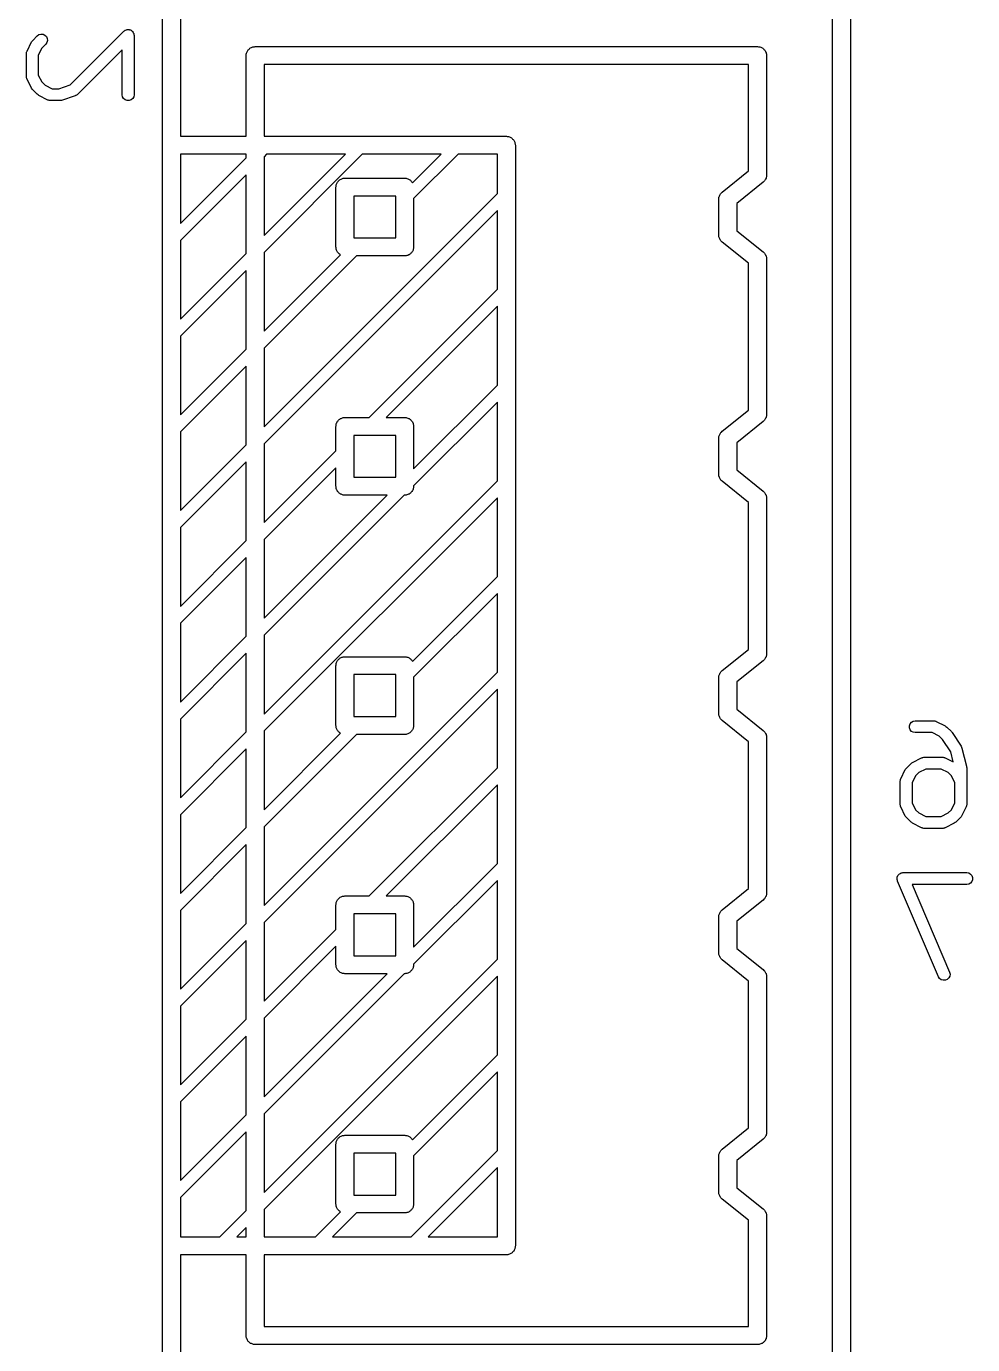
# Model space of a CAD drawing. Extents: x 100.3 to 129.7, y -169.9 to -105.7.
# Drawn here: x 101.88 to 109.78, y -128.41 to -117.39 of the extents above; entities that cross this region are included whole.
import ezdxf

# ---------------------------------------------------------------- set-up
doc = ezdxf.new("R2010")
doc.units = 0
doc.header["$MEASUREMENT"] = 0
doc.layers.add('BLACK', color=7, linetype='CONTINUOUS')

msp = doc.modelspace()

# ---------------------------------------------------------------- linework, layer by layer
at = {"layer": 'Black'}
for p, q in [((108.612, -130.162), (108.612, -115.812)), ((108.762, -115.737), (108.762, -130.237)), ((103.012, -130.237), (103.012, -116.937)), ((103.162, -117.012), (103.162, -118.312)), ((101.966, -117.472), (101.98, -117.462)), ((101.98, -117.462), (101.997, -117.457)), ((101.997, -117.457), (102.015, -117.459)), ((102.015, -117.459), (102.03, -117.466)), ((102.03, -117.466), (102.043, -117.478)), ((102.241, -117.882), (102.69, -117.433)), ((102.69, -117.433), (102.695, -117.43)), ((102.695, -117.43), (102.7, -117.426)), ((102.7, -117.426), (102.702, -117.425)), ((102.702, -117.425), (102.704, -117.424)), ((102.704, -117.424), (102.711, -117.422)), ((102.711, -117.422), (102.717, -117.42)), ((102.717, -117.42), (102.719, -117.42)), ((102.719, -117.42), (102.721, -117.419)), ((102.721, -117.419), (102.728, -117.42)), ((102.728, -117.42), (102.734, -117.42)), ((102.734, -117.42), (102.736, -117.42)), ((102.736, -117.42), (102.738, -117.421)), ((102.738, -117.421), (102.744, -117.423)), ((102.744, -117.423), (102.75, -117.426)), ((102.75, -117.426), (102.752, -117.427)), ((102.752, -117.427), (102.754, -117.428)), ((102.754, -117.428), (102.759, -117.432)), ((102.759, -117.432), (102.764, -117.437)), ((102.764, -117.437), (102.765, -117.439)), ((102.765, -117.439), (102.766, -117.44)), ((102.766, -117.44), (102.769, -117.446)), ((102.769, -117.446), (102.772, -117.452)), ((102.772, -117.452), (102.773, -117.454)), ((102.773, -117.454), (102.774, -117.456)), ((102.774, -117.456), (102.774, -117.462)), ((102.774, -117.462), (102.775, -117.469)), ((101.881, -117.599), (101.919, -117.523)), ((101.919, -117.523), (101.924, -117.516)), ((101.924, -117.516), (101.928, -117.51)), ((101.928, -117.51), (101.966, -117.472)), ((102.005, -117.575), (101.975, -117.633)), ((102.037, -117.542), (102.005, -117.575)), ((102.047, -117.528), (102.037, -117.542)), ((102.043, -117.478), (102.05, -117.494)), ((102.051, -117.511), (102.047, -117.528)), ((102.05, -117.494), (102.051, -117.511)), ((102.775, -117.469), (102.775, -117.964)), ((103.739, -117.58), (103.744, -117.576)), ((103.744, -117.576), (103.749, -117.572)), ((103.749, -117.572), (103.756, -117.57)), ((103.756, -117.57), (103.761, -117.567)), ((103.761, -117.567), (103.768, -117.565)), ((103.768, -117.565), (103.774, -117.563)), ((103.774, -117.563), (103.781, -117.563)), ((103.781, -117.563), (103.787, -117.562)), ((103.787, -117.562), (107.987, -117.562)), ((107.987, -117.562), (107.993, -117.563)), ((107.993, -117.563), (108, -117.563)), ((108, -117.563), (108.006, -117.565)), ((108.006, -117.565), (108.013, -117.567)), ((108.013, -117.567), (108.018, -117.57)), ((108.018, -117.57), (108.024, -117.572)), ((108.024, -117.572), (108.03, -117.576)), ((108.03, -117.576), (108.035, -117.58)), ((101.875, -117.621), (101.876, -117.618)), ((101.875, -117.812), (101.875, -117.621)), ((101.876, -117.615), (101.877, -117.61)), ((101.876, -117.618), (101.876, -117.615)), ((101.877, -117.61), (101.878, -117.604)), ((101.878, -117.604), (101.88, -117.602)), ((101.88, -117.602), (101.881, -117.599)), ((101.975, -117.633), (101.975, -117.8)), ((102.675, -117.59), (102.304, -117.961)), ((102.675, -117.964), (102.675, -117.59)), ((103.712, -117.637), (103.713, -117.631)), ((103.712, -118.312), (103.712, -117.637)), ((103.713, -117.624), (103.715, -117.618)), ((103.713, -117.631), (103.713, -117.624)), ((103.715, -117.618), (103.717, -117.611)), ((103.717, -117.611), (103.72, -117.606)), ((103.72, -117.606), (103.722, -117.599)), ((103.722, -117.599), (103.726, -117.594)), ((103.726, -117.594), (103.73, -117.589)), ((103.73, -117.589), (103.735, -117.585)), ((103.735, -117.585), (103.739, -117.58)), ((108.035, -117.58), (108.039, -117.585)), ((108.039, -117.585), (108.044, -117.589)), ((108.044, -117.589), (108.048, -117.594)), ((108.048, -117.594), (108.052, -117.599)), ((108.052, -117.599), (108.054, -117.606)), ((108.054, -117.606), (108.057, -117.611)), ((108.057, -117.611), (108.059, -117.618)), ((108.059, -117.618), (108.061, -117.624)), ((108.061, -117.624), (108.061, -117.631)), ((108.061, -117.631), (108.062, -117.637)), ((108.062, -117.637), (108.062, -118.637)), ((103.862, -117.712), (103.862, -118.312)), ((107.912, -117.712), (103.862, -117.712)), ((107.912, -118.601), (107.912, -117.712)), ((101.876, -117.815), (101.875, -117.812)), ((101.876, -117.817), (101.876, -117.815)), ((101.877, -117.823), (101.876, -117.817)), ((101.878, -117.829), (101.877, -117.823)), ((101.88, -117.831), (101.878, -117.829)), ((101.881, -117.834), (101.88, -117.831)), ((101.919, -117.91), (101.881, -117.834)), ((101.975, -117.8), (102.005, -117.858)), ((102.005, -117.858), (102.031, -117.885)), ((102.031, -117.885), (102.09, -117.914)), ((102.146, -117.914), (102.241, -117.882)), ((101.924, -117.917), (101.919, -117.91)), ((101.928, -117.923), (101.924, -117.917)), ((101.966, -117.961), (101.928, -117.923)), ((101.973, -117.966), (101.966, -117.961)), ((101.979, -117.971), (101.973, -117.966)), ((102.055, -118.009), (101.979, -117.971)), ((102.058, -118.01), (102.055, -118.009)), ((102.061, -118.011), (102.058, -118.01)), ((102.066, -118.012), (102.061, -118.011)), ((102.072, -118.014), (102.066, -118.012)), ((102.075, -118.014), (102.072, -118.014)), ((102.078, -118.014), (102.075, -118.014)), ((102.154, -118.014), (102.078, -118.014)), ((102.09, -117.914), (102.146, -117.914)), ((102.162, -118.013), (102.154, -118.014)), ((102.17, -118.012), (102.162, -118.013)), ((102.284, -117.973), (102.17, -118.012)), ((102.287, -117.972), (102.284, -117.973)), ((102.289, -117.971), (102.287, -117.972)), ((102.294, -117.968), (102.289, -117.971)), ((102.299, -117.965), (102.294, -117.968)), ((102.301, -117.963), (102.299, -117.965)), ((102.304, -117.961), (102.301, -117.963)), ((102.678, -117.981), (102.675, -117.964)), ((102.687, -117.996), (102.678, -117.981)), ((102.7, -118.007), (102.687, -117.996)), ((102.717, -118.013), (102.7, -118.007)), ((102.734, -118.013), (102.717, -118.013)), ((102.75, -118.007), (102.734, -118.013)), ((102.764, -117.996), (102.75, -118.007)), ((102.772, -117.981), (102.764, -117.996)), ((102.775, -117.964), (102.772, -117.981)), ((103.162, -118.312), (103.712, -118.312)), ((103.862, -118.312), (105.887, -118.312)), ((105.887, -118.312), (105.893, -118.313)), ((105.893, -118.313), (105.9, -118.313)), ((105.9, -118.313), (105.906, -118.315)), ((105.906, -118.315), (105.913, -118.317)), ((105.913, -118.317), (105.918, -118.32)), ((105.918, -118.32), (105.924, -118.322)), ((105.924, -118.322), (105.93, -118.326)), ((105.93, -118.326), (105.935, -118.33)), ((105.935, -118.33), (105.939, -118.335)), ((105.939, -118.335), (105.944, -118.339)), ((105.944, -118.339), (105.948, -118.344)), ((105.948, -118.344), (105.952, -118.349)), ((105.952, -118.349), (105.954, -118.356)), ((105.954, -118.356), (105.957, -118.361)), ((105.957, -118.361), (105.959, -118.368)), ((105.959, -118.368), (105.961, -118.374)), ((105.961, -118.374), (105.961, -118.381)), ((105.961, -118.381), (105.962, -118.387)), ((105.962, -118.387), (105.962, -127.587)), ((103.162, -118.462), (103.162, -119.041)), ((103.712, -118.462), (103.162, -118.462)), ((103.162, -119.041), (103.712, -118.491)), ((103.712, -118.491), (103.712, -118.462)), ((104.683, -118.462), (103.862, -119.283)), ((103.883, -118.462), (103.862, -118.483)), ((103.862, -119.141), (104.541, -118.462)), ((103.862, -118.483), (103.862, -119.141)), ((104.541, -118.462), (103.883, -118.462)), ((105.341, -118.462), (104.683, -118.462)), ((105.102, -118.701), (105.341, -118.462)), ((105.483, -118.462), (105.112, -118.833)), ((105.812, -118.462), (105.483, -118.462)), ((105.812, -118.791), (105.812, -118.462)), ((103.712, -118.633), (103.162, -119.183)), ((103.712, -119.291), (103.712, -118.633)), ((104.485, -118.685), (104.489, -118.68)), ((104.489, -118.68), (104.494, -118.676)), ((104.494, -118.676), (104.499, -118.672)), ((104.499, -118.672), (104.506, -118.67)), ((104.506, -118.67), (104.511, -118.667)), ((104.511, -118.667), (104.518, -118.665)), ((104.518, -118.665), (104.524, -118.663)), ((104.524, -118.663), (104.531, -118.663)), ((104.531, -118.663), (104.537, -118.662)), ((104.537, -118.662), (105.037, -118.662)), ((105.037, -118.662), (105.043, -118.663)), ((105.043, -118.663), (105.05, -118.663)), ((105.05, -118.663), (105.056, -118.665)), ((105.056, -118.665), (105.063, -118.667)), ((105.063, -118.667), (105.068, -118.67)), ((105.068, -118.67), (105.075, -118.672)), ((105.075, -118.672), (105.08, -118.676)), ((105.08, -118.676), (105.085, -118.68)), ((105.085, -118.68), (105.089, -118.685)), ((107.69, -118.778), (107.912, -118.601)), ((108.047, -118.68), (108.044, -118.685)), ((108.051, -118.676), (108.047, -118.68)), ((108.054, -118.669), (108.051, -118.676)), ((108.057, -118.663), (108.054, -118.669)), ((108.058, -118.657), (108.057, -118.663)), ((108.061, -118.652), (108.058, -118.657)), ((108.062, -118.637), (108.061, -118.644)), ((108.061, -118.644), (108.061, -118.652)), ((104.462, -118.737), (104.463, -118.731)), ((104.462, -119.237), (104.462, -118.737)), ((104.463, -118.724), (104.465, -118.718)), ((104.463, -118.731), (104.463, -118.724)), ((104.465, -118.718), (104.467, -118.711)), ((104.467, -118.711), (104.47, -118.706)), ((104.47, -118.706), (104.472, -118.7)), ((104.472, -118.7), (104.476, -118.694)), ((104.476, -118.694), (104.48, -118.689)), ((104.48, -118.689), (104.485, -118.685)), ((105.089, -118.685), (105.094, -118.689)), ((105.094, -118.689), (105.098, -118.694)), ((105.098, -118.694), (105.102, -118.7)), ((105.102, -118.7), (105.102, -118.701)), ((107.677, -118.794), (107.68, -118.789)), ((107.68, -118.789), (107.685, -118.784)), ((107.685, -118.784), (107.69, -118.778)), ((108.034, -118.696), (107.812, -118.873)), ((108.039, -118.69), (108.034, -118.696)), ((108.044, -118.685), (108.039, -118.69)), ((103.862, -120.741), (105.812, -118.791)), ((104.612, -118.812), (104.612, -119.162)), ((104.962, -118.812), (104.612, -118.812)), ((104.962, -119.162), (104.962, -118.812)), ((105.112, -118.833), (105.112, -119.237)), ((107.662, -118.837), (107.663, -118.83)), ((107.662, -119.137), (107.662, -118.837)), ((107.663, -118.822), (107.666, -118.817)), ((107.663, -118.83), (107.663, -118.822)), ((107.666, -118.817), (107.667, -118.811)), ((107.667, -118.811), (107.67, -118.805)), ((107.67, -118.805), (107.673, -118.798)), ((107.673, -118.798), (107.677, -118.794)), ((107.812, -118.873), (107.812, -119.101)), ((105.812, -118.933), (103.862, -120.883)), ((105.812, -119.591), (105.812, -118.933)), ((107.812, -119.101), (108.034, -119.278)), ((103.162, -119.183), (103.162, -119.841)), ((104.612, -119.162), (104.962, -119.162)), ((107.663, -119.144), (107.662, -119.137)), ((107.663, -119.152), (107.663, -119.144)), ((107.666, -119.157), (107.663, -119.152)), ((107.667, -119.163), (107.666, -119.157)), ((107.67, -119.169), (107.667, -119.163)), ((107.673, -119.176), (107.67, -119.169)), ((107.677, -119.18), (107.673, -119.176)), ((107.68, -119.185), (107.677, -119.18)), ((107.685, -119.19), (107.68, -119.185)), ((107.69, -119.196), (107.685, -119.19)), ((107.912, -119.373), (107.69, -119.196)), ((103.162, -119.841), (103.712, -119.291)), ((103.862, -119.283), (103.862, -119.941)), ((103.862, -119.941), (104.501, -119.302)), ((104.633, -119.312), (103.862, -120.083)), ((104.463, -119.243), (104.462, -119.237)), ((104.463, -119.25), (104.463, -119.243)), ((104.465, -119.256), (104.463, -119.25)), ((104.467, -119.263), (104.465, -119.256)), ((104.47, -119.268), (104.467, -119.263)), ((104.472, -119.274), (104.47, -119.268)), ((104.476, -119.28), (104.472, -119.274)), ((104.48, -119.285), (104.476, -119.28)), ((104.485, -119.289), (104.48, -119.285)), ((104.489, -119.294), (104.485, -119.289)), ((104.494, -119.298), (104.489, -119.294)), ((104.499, -119.302), (104.494, -119.298)), ((104.501, -119.302), (104.499, -119.302)), ((105.037, -119.312), (104.633, -119.312)), ((105.043, -119.311), (105.037, -119.312)), ((105.05, -119.311), (105.043, -119.311)), ((105.056, -119.309), (105.05, -119.311)), ((105.063, -119.307), (105.056, -119.309)), ((105.068, -119.304), (105.063, -119.307)), ((105.075, -119.302), (105.068, -119.304)), ((105.08, -119.298), (105.075, -119.302)), ((105.085, -119.294), (105.08, -119.298)), ((105.089, -119.289), (105.085, -119.294)), ((105.094, -119.285), (105.089, -119.289)), ((105.098, -119.28), (105.094, -119.285)), ((105.102, -119.274), (105.098, -119.28)), ((105.104, -119.268), (105.102, -119.274)), ((105.107, -119.263), (105.104, -119.268)), ((105.109, -119.256), (105.107, -119.263)), ((105.111, -119.25), (105.109, -119.256)), ((105.112, -119.237), (105.111, -119.243)), ((105.111, -119.243), (105.111, -119.25)), ((108.034, -119.278), (108.039, -119.284)), ((108.039, -119.284), (108.044, -119.289)), ((108.044, -119.289), (108.047, -119.294)), ((108.047, -119.294), (108.051, -119.298)), ((108.051, -119.298), (108.054, -119.305)), ((108.054, -119.305), (108.057, -119.311)), ((108.057, -119.311), (108.058, -119.317)), ((108.058, -119.317), (108.061, -119.322)), ((108.061, -119.322), (108.061, -119.33)), ((108.061, -119.33), (108.062, -119.337)), ((108.062, -119.337), (108.062, -120.637)), ((103.712, -119.433), (103.162, -119.983)), ((103.712, -120.091), (103.712, -119.433)), ((107.912, -120.601), (107.912, -119.373)), ((104.741, -120.662), (105.812, -119.591)), ((105.812, -119.733), (104.883, -120.662)), ((105.812, -120.391), (105.812, -119.733)), ((103.162, -119.983), (103.162, -120.641)), ((103.162, -120.641), (103.712, -120.091)), ((103.862, -120.083), (103.862, -120.741)), ((103.712, -120.233), (103.162, -120.783)), ((103.712, -120.891), (103.712, -120.233)), ((105.112, -121.091), (105.812, -120.391)), ((105.812, -120.533), (105.112, -121.233)), ((105.812, -121.191), (105.812, -120.533)), ((104.518, -120.665), (104.524, -120.663)), ((104.524, -120.663), (104.531, -120.663)), ((104.531, -120.663), (104.537, -120.662)), ((104.537, -120.662), (104.741, -120.662)), ((104.883, -120.662), (105.037, -120.662)), ((105.037, -120.662), (105.043, -120.663)), ((105.043, -120.663), (105.05, -120.663)), ((105.05, -120.663), (105.056, -120.665)), ((107.69, -120.778), (107.912, -120.601)), ((108.057, -120.663), (108.054, -120.669)), ((108.058, -120.657), (108.057, -120.663)), ((108.061, -120.652), (108.058, -120.657)), ((108.062, -120.637), (108.061, -120.644)), ((108.061, -120.644), (108.061, -120.652)), ((104.462, -120.737), (104.463, -120.731)), ((104.462, -120.941), (104.462, -120.737)), ((104.463, -120.724), (104.465, -120.718)), ((104.463, -120.731), (104.463, -120.724)), ((104.465, -120.718), (104.467, -120.711)), ((104.467, -120.711), (104.47, -120.706)), ((104.47, -120.706), (104.472, -120.7)), ((104.472, -120.7), (104.476, -120.694)), ((104.476, -120.694), (104.48, -120.689)), ((104.48, -120.689), (104.485, -120.685)), ((104.485, -120.685), (104.489, -120.68)), ((104.489, -120.68), (104.494, -120.676)), ((104.494, -120.676), (104.499, -120.672)), ((104.499, -120.672), (104.506, -120.67)), ((104.506, -120.67), (104.511, -120.667)), ((104.511, -120.667), (104.518, -120.665)), ((105.056, -120.665), (105.063, -120.667)), ((105.063, -120.667), (105.068, -120.67)), ((105.068, -120.67), (105.075, -120.672)), ((105.075, -120.672), (105.08, -120.676)), ((105.08, -120.676), (105.085, -120.68)), ((105.085, -120.68), (105.089, -120.685)), ((105.089, -120.685), (105.094, -120.689)), ((105.094, -120.689), (105.098, -120.694)), ((105.098, -120.694), (105.102, -120.7)), ((105.102, -120.7), (105.104, -120.706)), ((105.104, -120.706), (105.107, -120.711)), ((105.107, -120.711), (105.109, -120.718)), ((105.109, -120.718), (105.111, -120.724)), ((105.111, -120.724), (105.111, -120.731)), ((105.111, -120.731), (105.112, -120.737)), ((105.112, -120.737), (105.112, -121.091)), ((108.034, -120.696), (107.812, -120.873)), ((108.039, -120.69), (108.034, -120.696)), ((108.044, -120.685), (108.039, -120.69)), ((108.047, -120.68), (108.044, -120.685)), ((108.051, -120.676), (108.047, -120.68)), ((108.054, -120.669), (108.051, -120.676)), ((103.162, -120.783), (103.162, -121.441)), ((103.862, -120.883), (103.862, -121.541)), ((104.612, -120.812), (104.612, -121.162)), ((104.962, -120.812), (104.612, -120.812)), ((104.962, -121.162), (104.962, -120.812)), ((107.662, -120.837), (107.663, -120.83)), ((107.662, -121.137), (107.662, -120.837)), ((107.663, -120.822), (107.666, -120.817)), ((107.663, -120.83), (107.663, -120.822)), ((107.666, -120.817), (107.667, -120.811)), ((107.667, -120.811), (107.67, -120.805)), ((107.67, -120.805), (107.673, -120.798)), ((107.673, -120.798), (107.677, -120.794)), ((107.677, -120.794), (107.68, -120.789)), ((107.68, -120.789), (107.685, -120.784)), ((107.685, -120.784), (107.69, -120.778)), ((107.812, -120.873), (107.812, -121.101)), ((103.162, -121.441), (103.712, -120.891)), ((103.862, -121.541), (104.462, -120.941)), ((103.712, -121.033), (103.162, -121.583)), ((103.712, -121.691), (103.712, -121.033)), ((104.462, -121.083), (103.862, -121.683)), ((104.462, -121.237), (104.462, -121.083)), ((107.812, -121.101), (108.034, -121.278)), ((103.862, -123.141), (105.812, -121.191)), ((104.612, -121.162), (104.962, -121.162)), ((107.663, -121.144), (107.662, -121.137)), ((107.663, -121.152), (107.663, -121.144)), ((107.666, -121.157), (107.663, -121.152)), ((107.667, -121.163), (107.666, -121.157)), ((107.67, -121.169), (107.667, -121.163)), ((107.673, -121.176), (107.67, -121.169)), ((107.677, -121.18), (107.673, -121.176)), ((107.68, -121.185), (107.677, -121.18)), ((107.685, -121.19), (107.68, -121.185)), ((107.69, -121.196), (107.685, -121.19)), ((107.912, -121.373), (107.69, -121.196)), ((105.033, -121.312), (103.862, -122.483)), ((103.862, -122.341), (104.891, -121.312)), ((104.463, -121.243), (104.462, -121.237)), ((104.463, -121.25), (104.463, -121.243)), ((104.465, -121.256), (104.463, -121.25)), ((104.467, -121.263), (104.465, -121.256)), ((104.47, -121.268), (104.467, -121.263)), ((104.472, -121.274), (104.47, -121.268)), ((104.476, -121.28), (104.472, -121.274)), ((104.48, -121.285), (104.476, -121.28)), ((104.485, -121.289), (104.48, -121.285)), ((104.489, -121.294), (104.485, -121.289)), ((104.494, -121.298), (104.489, -121.294)), ((104.499, -121.302), (104.494, -121.298)), ((104.506, -121.304), (104.499, -121.302)), ((104.511, -121.307), (104.506, -121.304)), ((104.518, -121.309), (104.511, -121.307)), ((104.524, -121.311), (104.518, -121.309)), ((104.531, -121.311), (104.524, -121.311)), ((104.537, -121.312), (104.531, -121.311)), ((104.891, -121.312), (104.537, -121.312)), ((105.037, -121.312), (105.033, -121.312)), ((105.043, -121.311), (105.037, -121.312)), ((105.05, -121.311), (105.043, -121.311)), ((105.056, -121.309), (105.05, -121.311)), ((105.063, -121.307), (105.056, -121.309)), ((105.068, -121.304), (105.063, -121.307)), ((105.075, -121.302), (105.068, -121.304)), ((105.08, -121.298), (105.075, -121.302)), ((105.085, -121.294), (105.08, -121.298)), ((105.089, -121.289), (105.085, -121.294)), ((105.094, -121.285), (105.089, -121.289)), ((105.098, -121.28), (105.094, -121.285)), ((105.102, -121.274), (105.098, -121.28)), ((105.104, -121.268), (105.102, -121.274)), ((105.107, -121.263), (105.104, -121.268)), ((105.109, -121.256), (105.107, -121.263)), ((105.111, -121.25), (105.109, -121.256)), ((105.112, -121.237), (105.111, -121.243)), ((105.111, -121.243), (105.111, -121.25)), ((105.112, -121.233), (105.112, -121.237)), ((108.034, -121.278), (108.039, -121.284)), ((108.039, -121.284), (108.044, -121.289)), ((108.044, -121.289), (108.047, -121.294)), ((108.047, -121.294), (108.051, -121.298)), ((108.051, -121.298), (108.054, -121.305)), ((108.054, -121.305), (108.057, -121.311)), ((108.057, -121.311), (108.058, -121.317)), ((108.058, -121.317), (108.061, -121.322)), ((108.061, -121.322), (108.061, -121.33)), ((105.812, -121.333), (103.862, -123.283)), ((105.812, -121.991), (105.812, -121.333)), ((107.912, -122.601), (107.912, -121.373)), ((108.061, -121.33), (108.062, -121.337)), ((108.062, -121.337), (108.062, -122.637)), ((103.162, -121.583), (103.162, -122.241)), ((103.162, -122.241), (103.712, -121.691)), ((103.862, -121.683), (103.862, -122.341)), ((103.712, -121.833), (103.162, -122.383)), ((103.712, -122.491), (103.712, -121.833)), ((105.102, -122.701), (105.812, -121.991)), ((105.812, -122.133), (105.112, -122.833)), ((105.812, -122.791), (105.812, -122.133)), ((103.162, -122.383), (103.162, -123.041)), ((103.162, -123.041), (103.712, -122.491)), ((103.862, -122.483), (103.862, -123.141)), ((103.712, -122.633), (103.162, -123.183)), ((103.712, -123.291), (103.712, -122.633)), ((107.69, -122.778), (107.912, -122.601)), ((108.062, -122.637), (108.061, -122.644)), ((108.061, -122.644), (108.061, -122.652)), ((104.462, -122.737), (104.463, -122.731)), ((104.462, -123.237), (104.462, -122.737)), ((104.463, -122.724), (104.465, -122.718)), ((104.463, -122.731), (104.463, -122.724)), ((104.465, -122.718), (104.467, -122.711)), ((104.467, -122.711), (104.47, -122.706)), ((104.47, -122.706), (104.472, -122.7)), ((104.472, -122.7), (104.476, -122.694)), ((104.476, -122.694), (104.48, -122.689)), ((104.48, -122.689), (104.485, -122.685)), ((104.485, -122.685), (104.489, -122.68)), ((104.489, -122.68), (104.494, -122.676)), ((104.494, -122.676), (104.499, -122.672)), ((104.499, -122.672), (104.506, -122.67)), ((104.506, -122.67), (104.511, -122.667)), ((104.511, -122.667), (104.518, -122.665)), ((104.518, -122.665), (104.524, -122.663)), ((104.524, -122.663), (104.531, -122.663)), ((104.531, -122.663), (104.537, -122.662)), ((104.537, -122.662), (105.037, -122.662)), ((105.037, -122.662), (105.043, -122.663)), ((105.043, -122.663), (105.05, -122.663)), ((105.05, -122.663), (105.056, -122.665)), ((105.056, -122.665), (105.063, -122.667)), ((105.063, -122.667), (105.068, -122.67)), ((105.068, -122.67), (105.075, -122.672)), ((105.075, -122.672), (105.08, -122.676)), ((105.08, -122.676), (105.085, -122.68)), ((105.085, -122.68), (105.089, -122.685)), ((105.089, -122.685), (105.094, -122.689)), ((105.094, -122.689), (105.098, -122.694)), ((105.098, -122.694), (105.102, -122.7)), ((105.102, -122.7), (105.102, -122.701)), ((108.034, -122.696), (107.812, -122.873)), ((108.039, -122.69), (108.034, -122.696)), ((108.044, -122.685), (108.039, -122.69)), ((108.047, -122.68), (108.044, -122.685)), ((108.051, -122.676), (108.047, -122.68)), ((108.054, -122.669), (108.051, -122.676)), ((108.057, -122.663), (108.054, -122.669)), ((108.058, -122.657), (108.057, -122.663)), ((108.061, -122.652), (108.058, -122.657)), ((103.862, -124.741), (105.812, -122.791)), ((104.612, -122.812), (104.612, -123.162)), ((104.962, -122.812), (104.612, -122.812)), ((104.962, -123.162), (104.962, -122.812)), ((105.112, -122.833), (105.112, -123.237)), ((107.662, -122.837), (107.663, -122.83)), ((107.662, -123.137), (107.662, -122.837)), ((107.663, -122.822), (107.666, -122.817)), ((107.663, -122.83), (107.663, -122.822)), ((107.666, -122.817), (107.667, -122.811)), ((107.667, -122.811), (107.67, -122.805)), ((107.67, -122.805), (107.673, -122.798)), ((107.673, -122.798), (107.677, -122.794)), ((107.677, -122.794), (107.68, -122.789)), ((107.68, -122.789), (107.685, -122.784)), ((107.685, -122.784), (107.69, -122.778)), ((105.812, -122.933), (103.862, -124.883)), ((105.812, -123.591), (105.812, -122.933)), ((107.812, -122.873), (107.812, -123.101)), ((103.162, -123.183), (103.162, -123.841)), ((104.612, -123.162), (104.962, -123.162)), ((107.663, -123.144), (107.662, -123.137)), ((107.663, -123.152), (107.663, -123.144)), ((107.666, -123.157), (107.663, -123.152)), ((107.667, -123.163), (107.666, -123.157)), ((107.67, -123.169), (107.667, -123.163)), ((107.673, -123.176), (107.67, -123.169)), ((107.677, -123.18), (107.673, -123.176)), ((107.68, -123.185), (107.677, -123.18)), ((107.685, -123.19), (107.68, -123.185)), ((107.69, -123.196), (107.685, -123.19)), ((107.912, -123.373), (107.69, -123.196)), ((107.812, -123.101), (108.034, -123.278)), ((109.287, -123.2), (109.304, -123.197)), ((109.304, -123.197), (109.456, -123.197)), ((109.456, -123.197), (109.459, -123.198)), ((109.459, -123.198), (109.462, -123.198)), ((109.462, -123.198), (109.468, -123.199)), ((103.162, -123.841), (103.712, -123.291)), ((103.862, -123.283), (103.862, -123.941)), ((103.862, -123.941), (104.501, -123.302)), ((104.463, -123.243), (104.462, -123.237)), ((104.463, -123.25), (104.463, -123.243)), ((104.465, -123.256), (104.463, -123.25)), ((104.467, -123.263), (104.465, -123.256)), ((104.47, -123.268), (104.467, -123.263)), ((104.472, -123.274), (104.47, -123.268)), ((104.476, -123.28), (104.472, -123.274)), ((104.48, -123.285), (104.476, -123.28)), ((104.485, -123.289), (104.48, -123.285)), ((104.489, -123.294), (104.485, -123.289)), ((104.494, -123.298), (104.489, -123.294)), ((104.499, -123.302), (104.494, -123.298)), ((104.501, -123.302), (104.499, -123.302)), ((105.063, -123.307), (105.056, -123.309)), ((105.068, -123.304), (105.063, -123.307)), ((105.075, -123.302), (105.068, -123.304)), ((105.08, -123.298), (105.075, -123.302)), ((105.085, -123.294), (105.08, -123.298)), ((105.089, -123.289), (105.085, -123.294)), ((105.094, -123.285), (105.089, -123.289)), ((105.098, -123.28), (105.094, -123.285)), ((105.102, -123.274), (105.098, -123.28)), ((105.104, -123.268), (105.102, -123.274)), ((105.107, -123.263), (105.104, -123.268)), ((105.109, -123.256), (105.107, -123.263)), ((105.111, -123.25), (105.109, -123.256)), ((105.112, -123.237), (105.111, -123.243)), ((105.111, -123.243), (105.111, -123.25)), ((108.034, -123.278), (108.039, -123.284)), ((108.039, -123.284), (108.044, -123.289)), ((108.044, -123.289), (108.047, -123.294)), ((108.047, -123.294), (108.051, -123.298)), ((108.051, -123.298), (108.054, -123.305)), ((108.054, -123.305), (108.057, -123.311)), ((109.255, -123.239), (109.261, -123.222)), ((109.255, -123.256), (109.255, -123.239)), ((109.261, -123.272), (109.255, -123.256)), ((109.261, -123.222), (109.272, -123.209)), ((109.272, -123.286), (109.261, -123.272)), ((109.272, -123.209), (109.287, -123.2)), ((109.287, -123.294), (109.272, -123.286)), ((109.304, -123.297), (109.287, -123.294)), ((109.445, -123.297), (109.304, -123.297)), ((109.503, -123.327), (109.445, -123.297)), ((109.468, -123.199), (109.474, -123.2)), ((109.474, -123.2), (109.476, -123.202)), ((109.476, -123.202), (109.479, -123.203)), ((109.479, -123.203), (109.555, -123.241)), ((109.555, -123.241), (109.561, -123.246)), ((109.561, -123.246), (109.568, -123.25)), ((109.568, -123.25), (109.606, -123.288)), ((109.606, -123.288), (109.609, -123.292)), ((109.609, -123.292), (109.612, -123.296)), ((109.612, -123.296), (109.689, -123.41)), ((104.633, -123.312), (103.862, -124.083)), ((105.037, -123.312), (104.633, -123.312)), ((105.043, -123.311), (105.037, -123.312)), ((105.05, -123.311), (105.043, -123.311)), ((105.056, -123.309), (105.05, -123.311)), ((107.912, -124.601), (107.912, -123.373)), ((108.057, -123.311), (108.058, -123.317)), ((108.058, -123.317), (108.061, -123.322)), ((108.061, -123.322), (108.061, -123.33)), ((108.061, -123.33), (108.062, -123.337)), ((108.062, -123.337), (108.062, -124.637)), ((109.532, -123.355), (109.503, -123.327)), ((109.601, -123.458), (109.532, -123.355)), ((109.689, -123.41), (109.692, -123.418)), ((109.692, -123.418), (109.695, -123.426)), ((103.712, -123.433), (103.162, -123.983)), ((103.712, -124.091), (103.712, -123.433)), ((109.282, -123.546), (109.358, -123.507)), ((109.358, -123.507), (109.361, -123.507)), ((109.361, -123.507), (109.363, -123.505)), ((109.363, -123.505), (109.369, -123.504)), ((109.369, -123.504), (109.375, -123.502)), ((109.375, -123.502), (109.377, -123.503)), ((109.377, -123.503), (109.38, -123.502)), ((109.38, -123.502), (109.533, -123.502)), ((109.533, -123.502), (109.536, -123.503)), ((109.536, -123.503), (109.538, -123.502)), ((109.538, -123.502), (109.544, -123.504)), ((109.544, -123.504), (109.55, -123.505)), ((109.55, -123.505), (109.552, -123.507)), ((109.552, -123.507), (109.555, -123.507)), ((109.555, -123.507), (109.621, -123.54)), ((109.621, -123.54), (109.601, -123.458)), ((109.695, -123.426), (109.734, -123.578)), ((104.741, -124.662), (105.812, -123.591)), ((109.183, -123.682), (109.221, -123.606)), ((109.221, -123.606), (109.226, -123.6)), ((109.226, -123.6), (109.231, -123.593)), ((109.231, -123.593), (109.269, -123.555)), ((109.269, -123.555), (109.275, -123.55)), ((109.275, -123.55), (109.282, -123.546)), ((109.334, -123.631), (109.307, -123.658)), ((109.392, -123.602), (109.334, -123.631)), ((109.521, -123.602), (109.392, -123.602)), ((109.579, -123.631), (109.521, -123.602)), ((109.606, -123.658), (109.579, -123.631)), ((109.734, -123.578), (109.734, -123.584)), ((109.734, -123.584), (109.735, -123.59)), ((109.735, -123.59), (109.735, -123.895)), ((105.812, -123.733), (104.883, -124.662)), ((105.812, -124.391), (105.812, -123.733)), ((109.178, -123.699), (109.18, -123.693)), ((109.178, -123.702), (109.178, -123.699)), ((109.178, -123.705), (109.178, -123.702)), ((109.178, -123.895), (109.178, -123.705)), ((109.18, -123.693), (109.181, -123.687)), ((109.181, -123.687), (109.182, -123.685)), ((109.182, -123.685), (109.183, -123.682)), ((109.307, -123.658), (109.278, -123.716)), ((109.278, -123.716), (109.278, -123.883)), ((109.635, -123.716), (109.606, -123.658)), ((109.635, -123.883), (109.635, -123.716)), ((109.178, -123.898), (109.178, -123.895)), ((109.178, -123.901), (109.178, -123.898)), ((109.18, -123.906), (109.178, -123.901)), ((109.181, -123.912), (109.18, -123.906)), ((109.182, -123.915), (109.181, -123.912)), ((109.183, -123.917), (109.182, -123.915)), ((109.221, -123.994), (109.183, -123.917)), ((109.278, -123.883), (109.307, -123.942)), ((109.307, -123.942), (109.334, -123.968)), ((109.334, -123.968), (109.392, -123.997)), ((109.521, -123.997), (109.579, -123.968)), ((109.579, -123.968), (109.606, -123.942)), ((109.606, -123.942), (109.635, -123.883)), ((109.73, -123.917), (109.692, -123.994)), ((109.731, -123.915), (109.73, -123.917)), ((109.732, -123.912), (109.731, -123.915)), ((109.733, -123.906), (109.732, -123.912)), ((109.735, -123.901), (109.733, -123.906)), ((109.735, -123.895), (109.735, -123.898)), ((109.735, -123.898), (109.735, -123.901)), ((103.162, -123.983), (103.162, -124.641)), ((109.226, -124), (109.221, -123.994)), ((109.231, -124.007), (109.226, -124)), ((109.269, -124.045), (109.231, -124.007)), ((109.275, -124.049), (109.269, -124.045)), ((109.282, -124.054), (109.275, -124.049)), ((109.358, -124.092), (109.282, -124.054)), ((109.392, -123.997), (109.521, -123.997)), ((109.631, -124.054), (109.555, -124.092)), ((109.638, -124.049), (109.631, -124.054)), ((109.644, -124.045), (109.638, -124.049)), ((109.682, -124.007), (109.644, -124.045)), ((109.687, -124), (109.682, -124.007)), ((109.692, -123.994), (109.687, -124)), ((103.162, -124.641), (103.712, -124.091)), ((103.862, -124.083), (103.862, -124.741)), ((109.361, -124.093), (109.358, -124.092)), ((109.363, -124.094), (109.361, -124.093)), ((109.369, -124.095), (109.363, -124.094)), ((109.375, -124.097), (109.369, -124.095)), ((109.377, -124.097), (109.375, -124.097)), ((109.38, -124.097), (109.377, -124.097)), ((109.533, -124.097), (109.38, -124.097)), ((109.536, -124.097), (109.533, -124.097)), ((109.538, -124.097), (109.536, -124.097)), ((109.544, -124.095), (109.538, -124.097)), ((109.55, -124.094), (109.544, -124.095)), ((109.552, -124.093), (109.55, -124.094)), ((109.555, -124.092), (109.552, -124.093)), ((103.712, -124.233), (103.162, -124.783)), ((103.712, -124.891), (103.712, -124.233)), ((105.112, -125.091), (105.812, -124.391)), ((109.152, -124.52), (109.153, -124.514)), ((109.153, -124.523), (109.152, -124.52)), ((109.153, -124.509), (109.154, -124.506)), ((109.153, -124.514), (109.153, -124.509)), ((109.154, -124.503), (109.157, -124.498)), ((109.154, -124.506), (109.154, -124.503)), ((109.157, -124.498), (109.159, -124.492)), ((109.159, -124.492), (109.16, -124.49)), ((109.16, -124.49), (109.162, -124.487)), ((109.162, -124.487), (109.166, -124.484)), ((109.166, -124.484), (109.17, -124.479)), ((109.17, -124.479), (109.172, -124.478)), ((109.172, -124.478), (109.174, -124.476)), ((109.174, -124.476), (109.18, -124.473)), ((109.18, -124.473), (109.185, -124.47)), ((109.185, -124.47), (109.188, -124.47)), ((109.188, -124.47), (109.19, -124.469)), ((109.19, -124.469), (109.196, -124.468)), ((109.196, -124.468), (109.202, -124.467)), ((109.202, -124.467), (109.735, -124.467)), ((109.735, -124.467), (109.752, -124.47)), ((109.752, -124.47), (109.767, -124.479)), ((109.767, -124.479), (109.778, -124.492)), ((109.778, -124.492), (109.784, -124.509)), ((109.784, -124.509), (109.784, -124.526)), ((105.812, -124.533), (105.112, -125.233)), ((105.812, -125.191), (105.812, -124.533)), ((107.69, -124.778), (107.912, -124.601)), ((109.153, -124.526), (109.153, -124.523)), ((109.155, -124.531), (109.153, -124.526)), ((109.156, -124.537), (109.155, -124.531)), ((109.499, -125.337), (109.156, -124.537)), ((109.735, -124.567), (109.278, -124.567)), ((109.278, -124.567), (109.591, -125.298)), ((109.752, -124.564), (109.735, -124.567)), ((109.767, -124.556), (109.752, -124.564)), ((109.778, -124.542), (109.767, -124.556)), ((109.784, -124.526), (109.778, -124.542)), ((104.462, -124.737), (104.463, -124.731)), ((104.462, -124.941), (104.462, -124.737)), ((104.463, -124.724), (104.465, -124.718)), ((104.463, -124.731), (104.463, -124.724)), ((104.465, -124.718), (104.467, -124.711)), ((104.467, -124.711), (104.47, -124.706)), ((104.47, -124.706), (104.472, -124.7)), ((104.472, -124.7), (104.476, -124.694)), ((104.476, -124.694), (104.48, -124.689)), ((104.48, -124.689), (104.485, -124.685)), ((104.485, -124.685), (104.489, -124.68)), ((104.489, -124.68), (104.494, -124.676)), ((104.494, -124.676), (104.499, -124.672)), ((104.499, -124.672), (104.506, -124.67)), ((104.506, -124.67), (104.511, -124.667)), ((104.511, -124.667), (104.518, -124.665)), ((104.518, -124.665), (104.524, -124.663)), ((104.524, -124.663), (104.531, -124.663)), ((104.531, -124.663), (104.537, -124.662)), ((104.537, -124.662), (104.741, -124.662)), ((104.883, -124.662), (105.037, -124.662)), ((105.037, -124.662), (105.043, -124.663)), ((105.043, -124.663), (105.05, -124.663)), ((105.05, -124.663), (105.056, -124.665)), ((105.056, -124.665), (105.063, -124.667)), ((105.063, -124.667), (105.068, -124.67)), ((105.068, -124.67), (105.075, -124.672)), ((105.075, -124.672), (105.08, -124.676)), ((105.08, -124.676), (105.085, -124.68)), ((105.085, -124.68), (105.089, -124.685)), ((105.089, -124.685), (105.094, -124.689)), ((105.094, -124.689), (105.098, -124.694)), ((105.098, -124.694), (105.102, -124.7)), ((105.102, -124.7), (105.104, -124.706)), ((105.104, -124.706), (105.107, -124.711)), ((105.107, -124.711), (105.109, -124.718)), ((105.109, -124.718), (105.111, -124.724)), ((105.111, -124.724), (105.111, -124.731)), ((105.111, -124.731), (105.112, -124.737)), ((105.112, -124.737), (105.112, -125.091)), ((108.034, -124.696), (107.812, -124.873)), ((108.039, -124.69), (108.034, -124.696)), ((108.044, -124.685), (108.039, -124.69)), ((108.047, -124.68), (108.044, -124.685)), ((108.051, -124.676), (108.047, -124.68)), ((108.054, -124.669), (108.051, -124.676)), ((108.057, -124.663), (108.054, -124.669)), ((108.058, -124.657), (108.057, -124.663)), ((108.061, -124.652), (108.058, -124.657)), ((108.062, -124.637), (108.061, -124.644)), ((108.061, -124.644), (108.061, -124.652)), ((103.162, -124.783), (103.162, -125.441)), ((104.612, -124.812), (104.612, -125.162)), ((104.962, -124.812), (104.612, -124.812)), ((104.962, -125.162), (104.962, -124.812)), ((107.662, -124.837), (107.663, -124.83)), ((107.662, -125.137), (107.662, -124.837)), ((107.663, -124.822), (107.666, -124.817)), ((107.663, -124.83), (107.663, -124.822)), ((107.666, -124.817), (107.667, -124.811)), ((107.667, -124.811), (107.67, -124.805)), ((107.67, -124.805), (107.673, -124.798)), ((107.673, -124.798), (107.677, -124.794)), ((107.677, -124.794), (107.68, -124.789)), ((107.68, -124.789), (107.685, -124.784)), ((107.685, -124.784), (107.69, -124.778)), ((103.162, -125.441), (103.712, -124.891)), ((103.862, -124.883), (103.862, -125.541)), ((103.862, -125.541), (104.462, -124.941)), ((107.812, -124.873), (107.812, -125.101)), ((103.712, -125.033), (103.162, -125.583)), ((103.712, -125.691), (103.712, -125.033)), ((104.462, -125.083), (103.862, -125.683)), ((104.462, -125.237), (104.462, -125.083)), ((104.612, -125.162), (104.962, -125.162)), ((107.663, -125.144), (107.662, -125.137)), ((107.663, -125.152), (107.663, -125.144)), ((107.666, -125.157), (107.663, -125.152)), ((107.667, -125.163), (107.666, -125.157)), ((107.67, -125.169), (107.667, -125.163)), ((107.673, -125.176), (107.67, -125.169)), ((107.677, -125.18), (107.673, -125.176)), ((107.68, -125.185), (107.677, -125.18)), ((107.812, -125.101), (108.034, -125.278)), ((103.862, -127.141), (105.812, -125.191)), ((104.463, -125.243), (104.462, -125.237)), ((104.463, -125.25), (104.463, -125.243)), ((104.465, -125.256), (104.463, -125.25)), ((104.467, -125.263), (104.465, -125.256)), ((104.47, -125.268), (104.467, -125.263)), ((104.472, -125.274), (104.47, -125.268)), ((104.476, -125.28), (104.472, -125.274)), ((104.48, -125.285), (104.476, -125.28)), ((104.485, -125.289), (104.48, -125.285)), ((104.489, -125.294), (104.485, -125.289)), ((105.089, -125.289), (105.085, -125.294)), ((105.094, -125.285), (105.089, -125.289)), ((105.098, -125.28), (105.094, -125.285)), ((105.102, -125.274), (105.098, -125.28)), ((105.104, -125.268), (105.102, -125.274)), ((105.107, -125.263), (105.104, -125.268)), ((105.109, -125.256), (105.107, -125.263)), ((105.111, -125.25), (105.109, -125.256)), ((105.112, -125.237), (105.111, -125.243)), ((105.111, -125.243), (105.111, -125.25)), ((105.112, -125.233), (105.112, -125.237)), ((107.685, -125.19), (107.68, -125.185)), ((107.69, -125.196), (107.685, -125.19)), ((107.912, -125.373), (107.69, -125.196)), ((108.034, -125.278), (108.039, -125.284)), ((108.039, -125.284), (108.044, -125.289)), ((108.044, -125.289), (108.047, -125.294)), ((105.033, -125.312), (103.862, -126.483)), ((103.862, -126.341), (104.891, -125.312)), ((105.812, -125.333), (103.862, -127.283)), ((104.494, -125.298), (104.489, -125.294)), ((104.499, -125.302), (104.494, -125.298)), ((104.506, -125.304), (104.499, -125.302)), ((104.511, -125.307), (104.506, -125.304)), ((104.518, -125.309), (104.511, -125.307)), ((104.524, -125.311), (104.518, -125.309)), ((104.531, -125.311), (104.524, -125.311)), ((104.537, -125.312), (104.531, -125.311)), ((104.891, -125.312), (104.537, -125.312)), ((105.037, -125.312), (105.033, -125.312)), ((105.043, -125.311), (105.037, -125.312)), ((105.05, -125.311), (105.043, -125.311)), ((105.056, -125.309), (105.05, -125.311)), ((105.063, -125.307), (105.056, -125.309)), ((105.068, -125.304), (105.063, -125.307)), ((105.075, -125.302), (105.068, -125.304)), ((105.08, -125.298), (105.075, -125.302)), ((105.085, -125.294), (105.08, -125.298)), ((105.812, -125.991), (105.812, -125.333)), ((107.912, -126.601), (107.912, -125.373)), ((108.047, -125.294), (108.051, -125.298)), ((108.051, -125.298), (108.054, -125.305)), ((108.054, -125.305), (108.057, -125.311)), ((108.057, -125.311), (108.058, -125.317)), ((108.058, -125.317), (108.061, -125.322)), ((108.061, -125.322), (108.061, -125.33)), ((108.061, -125.33), (108.062, -125.337)), ((108.062, -125.337), (108.062, -126.637)), ((109.508, -125.352), (109.499, -125.337)), ((109.522, -125.362), (109.508, -125.352)), ((109.539, -125.367), (109.522, -125.362)), ((109.556, -125.366), (109.539, -125.367)), ((109.572, -125.359), (109.556, -125.366)), ((109.585, -125.347), (109.572, -125.359)), ((109.593, -125.332), (109.585, -125.347)), ((109.591, -125.298), (109.595, -125.315)), ((109.595, -125.315), (109.593, -125.332)), ((103.162, -125.583), (103.162, -126.241)), ((103.162, -126.241), (103.712, -125.691)), ((103.862, -125.683), (103.862, -126.341)), ((103.712, -125.833), (103.162, -126.383)), ((103.712, -126.491), (103.712, -125.833)), ((105.102, -126.701), (105.812, -125.991)), ((105.812, -126.133), (105.112, -126.833)), ((105.812, -126.791), (105.812, -126.133)), ((103.162, -126.383), (103.162, -127.041)), ((103.162, -127.041), (103.712, -126.491)), ((103.862, -126.483), (103.862, -127.141)), ((107.69, -126.778), (107.912, -126.601)), ((103.712, -126.633), (103.162, -127.183)), ((103.712, -127.291), (103.712, -126.633)), ((104.463, -126.724), (104.465, -126.718)), ((104.463, -126.731), (104.463, -126.724)), ((104.465, -126.718), (104.467, -126.711)), ((104.467, -126.711), (104.47, -126.706)), ((104.47, -126.706), (104.472, -126.7)), ((104.472, -126.7), (104.476, -126.694)), ((104.476, -126.694), (104.48, -126.689)), ((104.48, -126.689), (104.485, -126.685)), ((104.485, -126.685), (104.489, -126.68)), ((104.489, -126.68), (104.494, -126.676)), ((104.494, -126.676), (104.499, -126.672)), ((104.499, -126.672), (104.506, -126.67)), ((104.506, -126.67), (104.511, -126.667)), ((104.511, -126.667), (104.518, -126.665)), ((104.518, -126.665), (104.524, -126.663)), ((104.524, -126.663), (104.531, -126.663)), ((104.531, -126.663), (104.537, -126.662)), ((104.537, -126.662), (105.037, -126.662)), ((105.037, -126.662), (105.043, -126.663)), ((105.043, -126.663), (105.05, -126.663)), ((105.05, -126.663), (105.056, -126.665)), ((105.056, -126.665), (105.063, -126.667)), ((105.063, -126.667), (105.068, -126.67)), ((105.068, -126.67), (105.075, -126.672)), ((105.075, -126.672), (105.08, -126.676)), ((105.08, -126.676), (105.085, -126.68)), ((105.085, -126.68), (105.089, -126.685)), ((105.089, -126.685), (105.094, -126.689)), ((105.094, -126.689), (105.098, -126.694)), ((105.098, -126.694), (105.102, -126.7)), ((105.102, -126.7), (105.102, -126.701)), ((108.034, -126.696), (107.812, -126.873)), ((108.039, -126.69), (108.034, -126.696)), ((108.044, -126.685), (108.039, -126.69)), ((108.047, -126.68), (108.044, -126.685)), ((108.051, -126.676), (108.047, -126.68)), ((108.054, -126.669), (108.051, -126.676)), ((108.057, -126.663), (108.054, -126.669)), ((108.058, -126.657), (108.057, -126.663)), ((108.061, -126.652), (108.058, -126.657)), ((108.062, -126.637), (108.061, -126.644)), ((108.061, -126.644), (108.061, -126.652)), ((104.462, -126.737), (104.463, -126.731)), ((104.462, -127.237), (104.462, -126.737)), ((104.612, -126.812), (104.612, -127.162)), ((104.962, -126.812), (104.612, -126.812)), ((104.962, -127.162), (104.962, -126.812)), ((105.091, -127.512), (105.812, -126.791)), ((105.112, -126.833), (105.112, -127.237)), ((107.662, -126.837), (107.663, -126.83)), ((107.663, -126.822), (107.666, -126.817)), ((107.663, -126.83), (107.663, -126.822)), ((107.666, -126.817), (107.667, -126.811)), ((107.667, -126.811), (107.67, -126.805)), ((107.67, -126.805), (107.673, -126.798)), ((107.673, -126.798), (107.677, -126.794)), ((107.677, -126.794), (107.68, -126.789)), ((107.68, -126.789), (107.685, -126.784)), ((107.685, -126.784), (107.69, -126.778)), ((105.812, -126.933), (105.233, -127.512)), ((105.812, -127.512), (105.812, -126.933)), ((107.662, -127.137), (107.662, -126.837)), ((107.812, -126.873), (107.812, -127.101)), ((104.612, -127.162), (104.962, -127.162)), ((107.663, -127.144), (107.662, -127.137)), ((107.663, -127.152), (107.663, -127.144)), ((107.666, -127.157), (107.663, -127.152)), ((107.667, -127.163), (107.666, -127.157)), ((107.67, -127.169), (107.667, -127.163)), ((107.812, -127.101), (108.034, -127.278)), ((103.162, -127.183), (103.162, -127.512)), ((104.463, -127.243), (104.462, -127.237)), ((104.463, -127.25), (104.463, -127.243)), ((104.465, -127.256), (104.463, -127.25)), ((104.467, -127.263), (104.465, -127.256)), ((104.47, -127.268), (104.467, -127.263)), ((104.472, -127.274), (104.47, -127.268)), ((104.476, -127.28), (104.472, -127.274)), ((105.102, -127.274), (105.098, -127.28)), ((105.104, -127.268), (105.102, -127.274)), ((105.107, -127.263), (105.104, -127.268)), ((105.109, -127.256), (105.107, -127.263)), ((105.111, -127.25), (105.109, -127.256)), ((105.112, -127.237), (105.111, -127.243)), ((105.111, -127.243), (105.111, -127.25)), ((107.673, -127.176), (107.67, -127.169)), ((107.677, -127.18), (107.673, -127.176)), ((107.68, -127.185), (107.677, -127.18)), ((107.685, -127.19), (107.68, -127.185)), ((107.69, -127.196), (107.685, -127.19)), ((107.912, -127.373), (107.69, -127.196)), ((103.491, -127.512), (103.712, -127.291)), ((103.862, -127.283), (103.862, -127.512)), ((104.291, -127.512), (104.501, -127.302)), ((104.633, -127.312), (104.433, -127.512)), ((104.48, -127.285), (104.476, -127.28)), ((104.485, -127.289), (104.48, -127.285)), ((104.489, -127.294), (104.485, -127.289)), ((104.494, -127.298), (104.489, -127.294)), ((104.499, -127.302), (104.494, -127.298)), ((104.501, -127.302), (104.499, -127.302)), ((105.037, -127.312), (104.633, -127.312)), ((105.043, -127.311), (105.037, -127.312)), ((105.05, -127.311), (105.043, -127.311)), ((105.056, -127.309), (105.05, -127.311)), ((105.063, -127.307), (105.056, -127.309)), ((105.068, -127.304), (105.063, -127.307)), ((105.075, -127.302), (105.068, -127.304)), ((105.08, -127.298), (105.075, -127.302)), ((105.085, -127.294), (105.08, -127.298)), ((105.089, -127.289), (105.085, -127.294)), ((105.094, -127.285), (105.089, -127.289)), ((105.098, -127.28), (105.094, -127.285)), ((107.912, -128.262), (107.912, -127.373)), ((108.034, -127.278), (108.039, -127.284)), ((108.039, -127.284), (108.044, -127.289)), ((108.044, -127.289), (108.047, -127.294)), ((108.047, -127.294), (108.051, -127.298)), ((108.051, -127.298), (108.054, -127.305)), ((108.054, -127.305), (108.057, -127.311)), ((108.057, -127.311), (108.058, -127.317)), ((108.058, -127.317), (108.061, -127.322)), ((108.061, -127.322), (108.061, -127.33)), ((108.061, -127.33), (108.062, -127.337)), ((108.062, -127.337), (108.062, -128.337)), ((103.712, -127.433), (103.633, -127.512)), ((103.712, -127.512), (103.712, -127.433)), ((103.162, -127.512), (103.491, -127.512)), ((103.633, -127.512), (103.712, -127.512)), ((103.862, -127.512), (104.291, -127.512)), ((104.433, -127.512), (105.091, -127.512)), ((105.233, -127.512), (105.812, -127.512)), ((105.961, -127.6), (105.959, -127.606)), ((105.962, -127.587), (105.961, -127.593)), ((105.961, -127.593), (105.961, -127.6)), ((103.712, -127.662), (103.162, -127.662)), ((103.162, -127.662), (103.162, -128.962)), ((103.712, -128.337), (103.712, -127.662)), ((105.887, -127.662), (103.862, -127.662)), ((103.862, -127.662), (103.862, -128.262)), ((105.893, -127.661), (105.887, -127.662)), ((105.9, -127.661), (105.893, -127.661)), ((105.906, -127.659), (105.9, -127.661)), ((105.913, -127.657), (105.906, -127.659)), ((105.918, -127.654), (105.913, -127.657)), ((105.924, -127.652), (105.918, -127.654)), ((105.93, -127.648), (105.924, -127.652)), ((105.935, -127.644), (105.93, -127.648)), ((105.939, -127.639), (105.935, -127.644)), ((105.944, -127.635), (105.939, -127.639)), ((105.948, -127.63), (105.944, -127.635)), ((105.952, -127.624), (105.948, -127.63)), ((105.954, -127.618), (105.952, -127.624)), ((105.957, -127.613), (105.954, -127.618)), ((105.959, -127.606), (105.957, -127.613)), ((103.862, -128.262), (107.912, -128.262)), ((103.713, -128.343), (103.712, -128.337)), ((103.713, -128.35), (103.713, -128.343)), ((103.715, -128.356), (103.713, -128.35)), ((103.717, -128.363), (103.715, -128.356)), ((103.72, -128.368), (103.717, -128.363)), ((103.722, -128.374), (103.72, -128.368)), ((103.726, -128.38), (103.722, -128.374)), ((108.052, -128.374), (108.048, -128.38)), ((108.054, -128.368), (108.052, -128.374)), ((108.057, -128.363), (108.054, -128.368)), ((108.059, -128.356), (108.057, -128.363)), ((108.061, -128.35), (108.059, -128.356)), ((108.062, -128.337), (108.061, -128.343)), ((108.061, -128.343), (108.061, -128.35)), ((103.73, -128.385), (103.726, -128.38)), ((103.735, -128.389), (103.73, -128.385)), ((103.739, -128.394), (103.735, -128.389)), ((103.744, -128.398), (103.739, -128.394)), ((103.749, -128.402), (103.744, -128.398)), ((103.756, -128.404), (103.749, -128.402)), ((103.761, -128.407), (103.756, -128.404)), ((103.768, -128.409), (103.761, -128.407)), ((103.774, -128.411), (103.768, -128.409)), ((103.781, -128.411), (103.774, -128.411)), ((103.787, -128.412), (103.781, -128.411)), ((107.987, -128.412), (103.787, -128.412)), ((107.993, -128.411), (107.987, -128.412)), ((108, -128.411), (107.993, -128.411)), ((108.006, -128.409), (108, -128.411)), ((108.013, -128.407), (108.006, -128.409)), ((108.018, -128.404), (108.013, -128.407)), ((108.024, -128.402), (108.018, -128.404)), ((108.03, -128.398), (108.024, -128.402)), ((108.035, -128.394), (108.03, -128.398)), ((108.039, -128.389), (108.035, -128.394)), ((108.044, -128.385), (108.039, -128.389)), ((108.048, -128.38), (108.044, -128.385))]:
    msp.add_line(p, q, dxfattribs=at)

doc.saveas('drawing.dxf')
